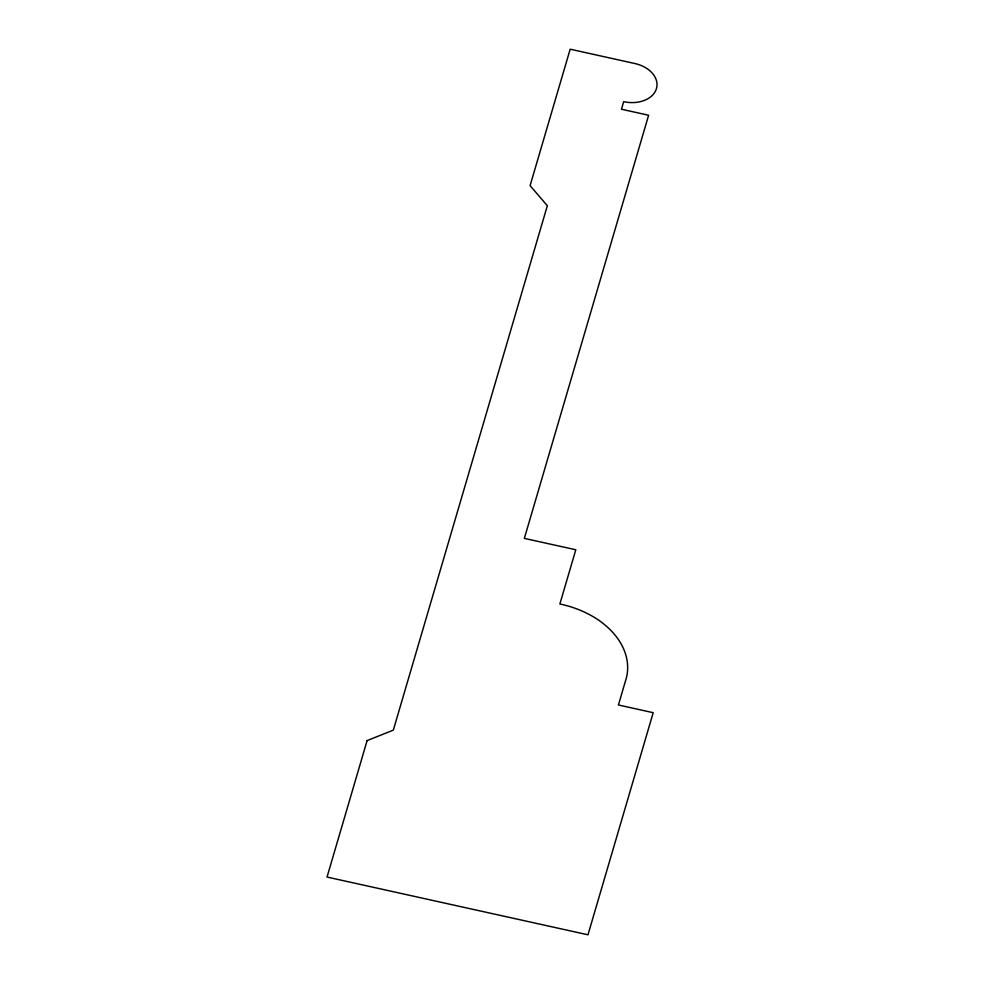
<?xml version="1.0" encoding="UTF-8"?>
<svg xmlns="http://www.w3.org/2000/svg" width="984" height="984" viewBox="0 0 984 984"><rect width="100%" height="100%" fill="white"/><g stroke="black" fill="none" stroke-linecap="round" stroke-linejoin="round"><path stroke-width="1.48" d="M367.106 740.595L327.032 877.051L587.977 934.8L653.204 712.687L618.432 704.987L626.304 678.173A83.554 59.286 8.5 0 0 559.871 604.004L575.8 549.761L524.349 538.383L648.616 115.251L621.457 109.236L623.684 101.672A27.884 19.791 8.5 0 0 656.451 88.609A27.884 19.791 8.5 0 0 634.889 63.529L570.167 49.2L530.093 185.656L547.338 205.718L393.317 730.14L367.106 740.595"/></g></svg>
